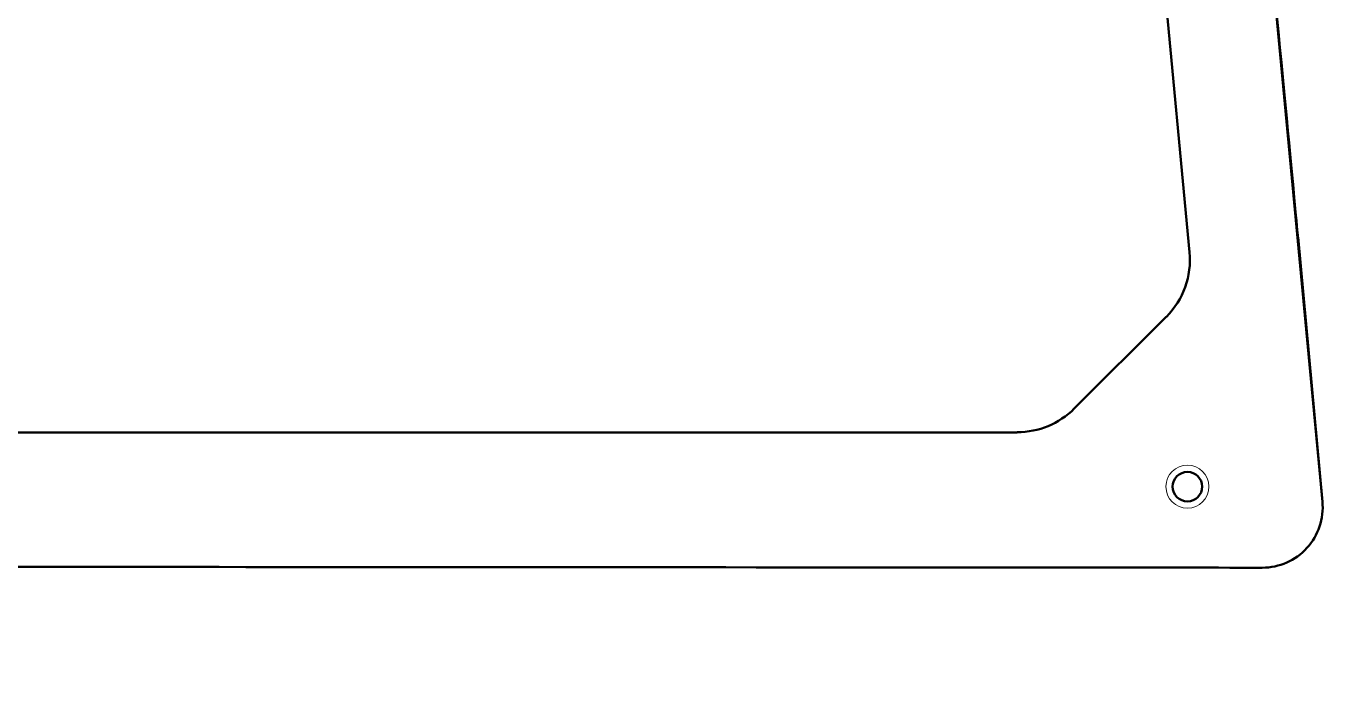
# Model space of a CAD drawing. Header units: millimetres. Extents: x -1113 to 163, y -392 to 100.
# Drawn here: x 66 to 162.7, y -86.2 to -36.1 of the extents above; entities that cross this region are included whole.
import ezdxf

# ---------------------------------------------------------------- set-up
doc = ezdxf.new("R2010")
doc.units = ezdxf.units.MM
doc.header["$MEASUREMENT"] = 0
doc.layers.add('Layer 1', color=7, linetype='Continuous')

msp = doc.modelspace()

# ---------------------------------------------------------------- linework, layer by layer
at = {"layer": 'Layer 1', "color": 250, "lineweight": 20}
msp.add_ellipse((152.52, -70.3767), major_axis=(0, 1.6), ratio=1, dxfattribs=at)
msp.add_ellipse((152.52, -70.3767), major_axis=(0, 1.6), ratio=1, dxfattribs=at)
msp.add_ellipse((152.52, -70.3767), major_axis=(0, 1.6), ratio=1, dxfattribs=at)
at = {"layer": 'Layer 1', "color": 250, "lineweight": 50}
for points, knots in [([(151.2403, 38.7822), (151.2403, 38.7822), (145.7586, 38.7822), (145.7586, 38.7822), (145.7586, 38.7822), (145.7586, 38.7822), (145.7586, 38.7822), (145.7586, 38.7822), (154.2131, -4.4951), (154.2131, -4.4951), (154.2131, -4.4951), (154.2131, -4.4951), (154.2131, -4.4951), (154.2131, -4.4951), (158.2024, -24.9159), (158.2024, -24.9159), (158.2024, -24.9159), (158.2024, -24.9159), (158.2024, -24.9159), (159.6026, -39.6463), (160.7584, -51.8036), (160.7584, -51.8036), (160.7584, -51.8036), (160.7584, -51.8036), (160.7584, -51.8036), (160.7584, -51.8036), (162.5765, -71.498), (162.5765, -71.498), (162.5765, -71.498), (162.5765, -71.498), (162.5765, -71.498), (162.5765, -71.498), (162.578, -71.491), (162.578, -71.491), (162.578, -71.491), (162.578, -71.491), (162.578, -71.491), (162.6961, -72.7514), (162.2777, -74.0032), (161.4253, -74.9392), (161.4253, -74.9392), (161.4253, -74.9392), (161.4253, -74.9392), (160.573, -75.8752), (159.3656, -76.4087), (158.0997, -76.4087), (158.0997, -76.4087), (158.0997, -76.4087), (158.0997, -76.4087), (158.0997, -76.4087), (158.0891, -76.4087), (158.0891, -76.4087), (158.0891, -76.4087), (158.0891, -76.4087), (158.0891, -76.4087), (158.089, -76.4087), (60.2371, -76.3437), (58.551, -76.3426), (58.551, -76.3426), (58.551, -76.3426), (58.551, -76.3426), (58.5472, -76.3426), (58.5433, -76.3426), (58.5395, -76.3426), (58.5395, -76.3426), (58.5395, -76.3426), (58.5395, -76.3426), (58.2753, -76.3426), (58.0116, -76.3659), (57.7514, -76.4122), (57.7514, -76.4122), (57.7514, -76.4122), (57.7514, -76.4122), (57.7514, -76.4122), (57.7458, -76.4273), (57.7458, -76.4273), (57.7458, -76.4273), (57.7458, -76.4273), (57.7458, -76.4273), (57.7457, -76.4273), (-8.5904, -86.1217), (-8.5904, -86.1217), (-8.5904, -86.1217), (-8.5904, -86.1217), (-8.5904, -86.1217), (-8.5904, -86.1217), (-8.575, -86.0944), (-8.575, -86.0944), (-8.575, -86.0944), (-8.575, -86.0944), (-8.575, -86.0944), (-8.8351, -86.1407), (-9.0988, -86.164), (-9.363, -86.164), (-9.363, -86.164), (-9.363, -86.164), (-9.363, -86.164), (-9.363, -86.164), (-9.3736, -86.1852), (-9.3736, -86.1852), (-9.3736, -86.1852), (-9.3736, -86.1852), (-9.3736, -86.1852), (-9.3736, -86.1852), (-42.4359, -86.1852), (-42.4359, -86.1852), (-42.4359, -86.1852), (-42.4359, -86.1852), (-42.4359, -86.1852), (-42.4359, -86.1852), (-42.4253, -86.164), (-42.4253, -86.164), (-42.4253, -86.164), (-42.4253, -86.164), (-42.4253, -86.164), (-42.6895, -86.164), (-42.9532, -86.1407), (-43.2134, -86.0944), (-43.2134, -86.0944), (-43.2134, -86.0944), (-43.2134, -86.0944), (-43.2134, -86.0944), (-43.219, -86.1217), (-43.219, -86.1217), (-43.219, -86.1217), (-43.219, -86.1217), (-43.219, -86.1217), (-43.2191, -86.1217), (-109.5554, -76.4273), (-109.5554, -76.4273), (-109.5554, -76.4273), (-109.5554, -76.4273), (-109.5554, -76.4273), (-109.5554, -76.4273), (-109.5399, -76.4122), (-109.5399, -76.4122), (-109.5399, -76.4122), (-109.5399, -76.4122), (-109.5399, -76.4122), (-109.8, -76.3659), (-110.0637, -76.3426), (-110.3279, -76.3426), (-110.3279, -76.3426), (-110.3279, -76.3426), (-110.3279, -76.3426), (-110.3279, -76.3426), (-110.3385, -76.3426), (-110.3385, -76.3426), (-110.3385, -76.3426), (-110.3385, -76.3426), (-110.3385, -76.3426), (-110.3386, -76.3426), (-207.1743, -76.3426), (-208.3401, -76.3426), (-208.3401, -76.3426), (-208.3401, -76.3426), (-208.3401, -76.3426), (-209.6063, -76.3426), (-210.8138, -75.809), (-211.6662, -74.8727), (-211.6662, -74.8727), (-211.6662, -74.8727), (-211.6662, -74.8727), (-212.5186, -73.9364), (-212.9368, -72.6842), (-212.8183, -71.4236), (-212.8183, -71.4236), (-212.8183, -71.4236), (-212.8183, -71.4236), (-212.8183, -71.4236), (-212.8381, -71.4319), (-212.8381, -71.4319), (-212.8381, -71.4319), (-212.8381, -71.4319), (-212.8381, -71.4319), (-212.8381, -71.4319), (-210.7552, -49.2703), (-208.4013, -24.2249), (-208.4013, -24.2249), (-208.4013, -24.2249), (-208.4013, -24.2249), (-208.4013, -24.2249), (-204.547, -4.4951), (-204.547, -4.4951), (-204.547, -4.4951), (-204.547, -4.4951), (-204.547, -4.4951), (-204.547, -4.4951), (-196.0925, 38.7822), (-196.0925, 38.7822), (-196.0925, 38.7822), (-196.0925, 38.7822), (-196.0925, 38.7822), (-196.0925, 38.7822), (-201.5742, 38.7822), (-201.5742, 38.7822), (-201.5742, 38.7822), (-201.5742, 38.7822), (-201.5742, 38.7822), (-201.774, 38.8113), (-201.9619, 38.9037), (-202.1084, 39.0496), (-202.1084, 39.0496), (-202.1084, 39.0496), (-202.1084, 39.0496), (-202.3204, 39.2609), (-202.4205, 39.5598), (-202.3786, 39.8563), (-202.3786, 39.8563), (-202.3786, 39.8563), (-202.3786, 39.8563), (-202.0294, 43.5723), (-201.8274, 45.7217), (-201.8274, 45.7217), (-201.8274, 45.7217), (-201.8274, 45.7217), (-201.8274, 45.7217), (-201.8274, 45.7217), (-201.8076, 45.73), (-201.8076, 45.73), (-201.8076, 45.73), (-201.8076, 45.73), (-201.8076, 45.73), (-201.5903, 48.0408), (-199.6504, 49.8068), (-197.3294, 49.8068), (-197.3294, 49.8068), (-197.3294, 49.8068), (-197.3294, 49.8068), (-197.3294, 49.8068), (-197.34, 49.8068), (-197.34, 49.8068), (-197.34, 49.8068), (-197.34, 49.8068), (-197.34, 49.8068), (-197.34, 49.8068), (-99.5568, 49.8068), (-99.5568, 49.8068), (-99.5568, 49.8068), (-99.5568, 49.8068), (-99.5568, 49.8068), (-99.5568, 49.8068), (-99.5462, 49.8068), (-99.5462, 49.8068), (-99.5462, 49.8068), (-99.5462, 49.8068), (-99.5462, 49.8068), (-99.2819, 49.8068), (-99.0182, 49.7835), (-98.7581, 49.7372), (-98.7581, 49.7372), (-98.7581, 49.7372), (-98.7581, 49.7372), (-98.7581, 49.7372), (-98.7736, 49.7433), (-98.7736, 49.7433), (-98.7736, 49.7433), (-98.7736, 49.7433), (-98.7736, 49.7433), (-98.7736, 49.7433), (-42.6396, 39.7527), (-42.6396, 39.7527), (-42.6396, 39.7527), (-42.6396, 39.7527), (-42.6396, 39.7527), (-42.6396, 39.7527), (-42.6339, 39.7587), (-42.6339, 39.7587), (-42.6339, 39.7587), (-42.6339, 39.7587), (-42.6339, 39.7587), (-42.3738, 39.7124), (-42.1101, 39.6892), (-41.8458, 39.6892), (-41.8458, 39.6892), (-41.8458, 39.6892), (-41.8458, 39.6892), (-41.8458, 39.6892), (-41.8564, 39.668), (-41.8564, 39.668), (-41.8564, 39.668), (-41.8564, 39.668), (-41.8564, 39.668), (-41.8564, 39.668), (-31.4622, 39.668), (-31.4622, 39.668), (-31.4622, 39.668), (-31.4622, 39.668), (-31.4622, 39.668), (-31.4622, 39.668), (-8.6037, 39.668), (-8.6037, 39.668), (-8.6037, 39.668), (-8.6037, 39.668), (-8.6037, 39.668), (-8.6037, 39.668), (-8.5931, 39.6892), (-8.5931, 39.6892), (-8.5931, 39.6892), (-8.5931, 39.6892), (-8.5931, 39.6892), (-8.3289, 39.6892), (-8.0652, 39.7124), (-7.805, 39.7587), (-7.805, 39.7587), (-7.805, 39.7587), (-7.805, 39.7587), (-7.805, 39.7587), (-7.8205, 39.7527), (-7.8205, 39.7527), (-7.8205, 39.7527), (-7.8205, 39.7527), (-7.8205, 39.7527), (-7.8205, 39.7527), (48.3135, 49.7433), (48.3135, 49.7433), (48.3135, 49.7433), (48.3135, 49.7433), (48.3135, 49.7433), (48.3135, 49.7433), (48.3192, 49.7372), (48.3192, 49.7372), (48.3192, 49.7372), (48.3192, 49.7372), (48.3192, 49.7372), (48.5793, 49.7835), (48.843, 49.8068), (49.1072, 49.8068), (49.1072, 49.8068), (49.1072, 49.8068), (49.1072, 49.8068), (49.1072, 49.8068), (49.0967, 49.8068), (49.0967, 49.8068), (49.0967, 49.8068), (49.0967, 49.8068), (49.0967, 49.8068), (49.0967, 49.8068), (147.0215, 49.8068), (147.0215, 49.8068), (147.0215, 49.8068), (147.0215, 49.8068), (147.0215, 49.8068), (147.0215, 49.8068), (147.032, 49.8068), (147.032, 49.8068), (147.032, 49.8068), (147.032, 49.8068), (147.032, 49.8068), (149.3535, 49.8068), (151.2936, 48.0401), (151.5103, 45.7287), (151.5103, 45.7287), (151.5103, 45.7287), (151.5103, 45.7287), (151.5103, 45.7287), (151.4876, 45.7217), (151.4876, 45.7217), (151.4876, 45.7217), (151.4876, 45.7217), (151.4876, 45.7217), (151.4876, 45.7217), (151.7342, 43.1288), (152.0463, 39.845), (152.0463, 39.845), (152.0463, 39.845), (152.0463, 39.845), (152.0841, 39.5523), (151.9838, 39.2583), (151.7745, 39.0496), (151.7745, 39.0496), (151.7745, 39.0496), (151.7745, 39.0496), (151.628, 38.9037), (151.4401, 38.8113), (151.2403, 38.7822)], [0, 0, 0, 0, 0.008, 0.008, 0.008, 0.016, 0.016, 0.016, 0.024, 0.024, 0.024, 0.032, 0.032, 0.032, 0.04, 0.04, 0.04, 0.048, 0.048, 0.048, 0.056, 0.056, 0.056, 0.064, 0.064, 0.064, 0.072, 0.072, 0.072, 0.08, 0.08, 0.08, 0.088, 0.088, 0.088, 0.096, 0.096, 0.096, 0.104, 0.104, 0.104, 0.112, 0.112, 0.112, 0.12, 0.12, 0.12, 0.128, 0.128, 0.128, 0.136, 0.136, 0.136, 0.144, 0.144, 0.144, 0.152, 0.152, 0.152, 0.16, 0.16, 0.16, 0.168, 0.168, 0.168, 0.176, 0.176, 0.176, 0.184, 0.184, 0.184, 0.192, 0.192, 0.192, 0.2, 0.2, 0.2, 0.208, 0.208, 0.208, 0.216, 0.216, 0.216, 0.224, 0.224, 0.224, 0.232, 0.232, 0.232, 0.24, 0.24, 0.24, 0.248, 0.248, 0.248, 0.256, 0.256, 0.256, 0.264, 0.264, 0.264, 0.272, 0.272, 0.272, 0.28, 0.28, 0.28, 0.288, 0.288, 0.288, 0.296, 0.296, 0.296, 0.304, 0.304, 0.304, 0.312, 0.312, 0.312, 0.32, 0.32, 0.32, 0.328, 0.328, 0.328, 0.336, 0.336, 0.336, 0.344, 0.344, 0.344, 0.352, 0.352, 0.352, 0.36, 0.36, 0.36, 0.368, 0.368, 0.368, 0.376, 0.376, 0.376, 0.384, 0.384, 0.384, 0.392, 0.392, 0.392, 0.4, 0.4, 0.4, 0.408, 0.408, 0.408, 0.416, 0.416, 0.416, 0.424, 0.424, 0.424, 0.432, 0.432, 0.432, 0.44, 0.44, 0.44, 0.448, 0.448, 0.448, 0.456, 0.456, 0.456, 0.464, 0.464, 0.464, 0.472, 0.472, 0.472, 0.48, 0.48, 0.48, 0.488, 0.488, 0.488, 0.496, 0.496, 0.496, 0.504, 0.504, 0.504, 0.512, 0.512, 0.512, 0.52, 0.52, 0.52, 0.528, 0.528, 0.528, 0.536, 0.536, 0.536, 0.544, 0.544, 0.544, 0.552, 0.552, 0.552, 0.56, 0.56, 0.56, 0.568, 0.568, 0.568, 0.576, 0.576, 0.576, 0.584, 0.584, 0.584, 0.592, 0.592, 0.592, 0.6, 0.6, 0.6, 0.608, 0.608, 0.608, 0.616, 0.616, 0.616, 0.624, 0.624, 0.624, 0.632, 0.632, 0.632, 0.64, 0.64, 0.64, 0.648, 0.648, 0.648, 0.656, 0.656, 0.656, 0.664, 0.664, 0.664, 0.672, 0.672, 0.672, 0.68, 0.68, 0.68, 0.688, 0.688, 0.688, 0.696, 0.696, 0.696, 0.704, 0.704, 0.704, 0.712, 0.712, 0.712, 0.72, 0.72, 0.72, 0.728, 0.728, 0.728, 0.736, 0.736, 0.736, 0.744, 0.744, 0.744, 0.752, 0.752, 0.752, 0.76, 0.76, 0.76, 0.768, 0.768, 0.768, 0.776, 0.776, 0.776, 0.784, 0.784, 0.784, 0.792, 0.792, 0.792, 0.8, 0.8, 0.8, 0.808, 0.808, 0.808, 0.816, 0.816, 0.816, 0.824, 0.824, 0.824, 0.832, 0.832, 0.832, 0.84, 0.84, 0.84, 0.848, 0.848, 0.848, 0.856, 0.856, 0.856, 0.864, 0.864, 0.864, 0.872, 0.872, 0.872, 0.88, 0.88, 0.88, 0.888, 0.888, 0.888, 0.896, 0.896, 0.896, 0.904, 0.904, 0.904, 0.912, 0.912, 0.912, 0.92, 0.92, 0.92, 0.928, 0.928, 0.928, 0.936, 0.936, 0.936, 0.944, 0.944, 0.944, 0.952, 0.952, 0.952, 0.96, 0.96, 0.96, 0.968, 0.968, 0.968, 0.976, 0.976, 0.976, 0.984, 0.984, 0.984, 0.992, 0.992, 0.992, 1, 1, 1, 1]), ([(152.5199, -69.2767), (151.9124, -69.2767), (151.4199, -69.7691), (151.4199, -70.3766), (151.4199, -70.3766), (151.4199, -70.3766), (151.4199, -70.3766), (151.4199, -70.9842), (151.9124, -71.4766), (152.5199, -71.4766), (152.5199, -71.4766), (152.5199, -71.4766), (152.5199, -71.4766), (153.1274, -71.4767), (153.6199, -70.9842), (153.6199, -70.3767), (153.6199, -70.3767), (153.6199, -70.3767), (153.6199, -70.3767), (153.6199, -69.7691), (153.1274, -69.2767), (152.5199, -69.2767)], [0, 0, 0, 0, 0.1428571, 0.1428571, 0.1428571, 0.2857143, 0.2857143, 0.2857143, 0.4285714, 0.4285714, 0.4285714, 0.5714286, 0.5714286, 0.5714286, 0.7142857, 0.7142857, 0.7142857, 0.8571429, 0.8571429, 0.8571429, 1, 1, 1, 1]), ([(152.5199, -69.2767), (151.9124, -69.2767), (151.4199, -69.7691), (151.4199, -70.3766), (151.4199, -70.3766), (151.4199, -70.3766), (151.4199, -70.3766), (151.4199, -70.9842), (151.9124, -71.4766), (152.5199, -71.4767), (152.5199, -71.4767), (152.5199, -71.4767), (152.5199, -71.4767), (153.1274, -71.4767), (153.6199, -70.9842), (153.6199, -70.3767), (153.6199, -70.3767), (153.6199, -70.3767), (153.6199, -70.3767), (153.6199, -69.7691), (153.1274, -69.2767), (152.5199, -69.2767)], [0, 0, 0, 0, 0.1428571, 0.1428571, 0.1428571, 0.2857143, 0.2857143, 0.2857143, 0.4285714, 0.4285714, 0.4285714, 0.5714286, 0.5714286, 0.5714286, 0.7142857, 0.7142857, 0.7142857, 0.8571429, 0.8571429, 0.8571429, 1, 1, 1, 1]), ([(152.5199, -69.2767), (151.9124, -69.2767), (151.4199, -69.7691), (151.4199, -70.3767), (151.4199, -70.3767), (151.4199, -70.3767), (151.4199, -70.3767), (151.4199, -70.9842), (151.9124, -71.4767), (152.5199, -71.4767), (152.5199, -71.4767), (152.5199, -71.4767), (152.5199, -71.4767), (153.1274, -71.4767), (153.6199, -70.9842), (153.6199, -70.3767), (153.6199, -70.3767), (153.6199, -70.3767), (153.6199, -70.3767), (153.6199, -69.7691), (153.1274, -69.2767), (152.5199, -69.2767)], [0, 0, 0, 0, 0.1428571, 0.1428571, 0.1428571, 0.2857143, 0.2857143, 0.2857143, 0.4285714, 0.4285714, 0.4285714, 0.5714286, 0.5714286, 0.5714286, 0.7142857, 0.7142857, 0.7142857, 0.8571429, 0.8571429, 0.8571429, 1, 1, 1, 1]), ([(152.5199, -69.2767), (151.9124, -69.2767), (151.4199, -69.7691), (151.4199, -70.3767), (151.4199, -70.3767), (151.4199, -70.3767), (151.4199, -70.3767), (151.4199, -70.9842), (151.9124, -71.4767), (152.5199, -71.4767), (152.5199, -71.4767), (152.5199, -71.4767), (152.5199, -71.4767), (153.1274, -71.4767), (153.6199, -70.9842), (153.6199, -70.3767), (153.6199, -70.3767), (153.6199, -70.3767), (153.6199, -70.3767), (153.6199, -69.7691), (153.1274, -69.2767), (152.5199, -69.2767)], [0, 0, 0, 0, 0.1428571, 0.1428571, 0.1428571, 0.2857143, 0.2857143, 0.2857143, 0.4285714, 0.4285714, 0.4285714, 0.5714286, 0.5714286, 0.5714286, 0.7142857, 0.7142857, 0.7142857, 0.8571429, 0.8571429, 0.8571429, 1, 1, 1, 1]), ([(152.5199, -69.2767), (151.9124, -69.2767), (151.4199, -69.7691), (151.4199, -70.3767), (151.4199, -70.3767), (151.4199, -70.3767), (151.4199, -70.3767), (151.4199, -70.9842), (151.9124, -71.4767), (152.5199, -71.4767), (152.5199, -71.4767), (152.5199, -71.4767), (152.5199, -71.4767), (153.1274, -71.4767), (153.6199, -70.9842), (153.6199, -70.3767), (153.6199, -70.3767), (153.6199, -70.3767), (153.6199, -70.3767), (153.6199, -69.7691), (153.1274, -69.2767), (152.5199, -69.2767)], [0, 0, 0, 0, 0.1428571, 0.1428571, 0.1428571, 0.2857143, 0.2857143, 0.2857143, 0.4285714, 0.4285714, 0.4285714, 0.5714286, 0.5714286, 0.5714286, 0.7142857, 0.7142857, 0.7142857, 0.8571429, 0.8571429, 0.8571429, 1, 1, 1, 1]), ([(152.5199, -69.2767), (151.9124, -69.2767), (151.4199, -69.7691), (151.4199, -70.3767), (151.4199, -70.3767), (151.4199, -70.3767), (151.4199, -70.3767), (151.4199, -70.9842), (151.9124, -71.4767), (152.5199, -71.4767), (152.5199, -71.4767), (152.5199, -71.4767), (152.5199, -71.4767), (153.1274, -71.4767), (153.6199, -70.9842), (153.6199, -70.3767), (153.6199, -70.3767), (153.6199, -70.3767), (153.6199, -70.3767), (153.6199, -69.7691), (153.1274, -69.2767), (152.5199, -69.2767)], [0, 0, 0, 0, 0.1428571, 0.1428571, 0.1428571, 0.2857143, 0.2857143, 0.2857143, 0.4285714, 0.4285714, 0.4285714, 0.5714286, 0.5714286, 0.5714286, 0.7142857, 0.7142857, 0.7142857, 0.8571429, 0.8571429, 0.8571429, 1, 1, 1, 1]), ([(152.5199, -69.2767), (151.9124, -69.2767), (151.4199, -69.7691), (151.4199, -70.3767), (151.4199, -70.3767), (151.4199, -70.3767), (151.4199, -70.3767), (151.4199, -70.9842), (151.9124, -71.4767), (152.5199, -71.4767), (152.5199, -71.4767), (152.5199, -71.4767), (152.5199, -71.4767), (153.1274, -71.4767), (153.6199, -70.9842), (153.6199, -70.3767), (153.6199, -70.3767), (153.6199, -70.3767), (153.6199, -70.3767), (153.6199, -69.7691), (153.1274, -69.2767), (152.5199, -69.2767)], [0, 0, 0, 0, 0.1428571, 0.1428571, 0.1428571, 0.2857143, 0.2857143, 0.2857143, 0.4285714, 0.4285714, 0.4285714, 0.5714286, 0.5714286, 0.5714286, 0.7142857, 0.7142857, 0.7142857, 0.8571429, 0.8571429, 0.8571429, 1, 1, 1, 1]), ([(152.5199, -69.2767), (151.9124, -69.2767), (151.4199, -69.7691), (151.4199, -70.3767), (151.4199, -70.3767), (151.4199, -70.3767), (151.4199, -70.3767), (151.4199, -70.9842), (151.9124, -71.4767), (152.5199, -71.4767), (152.5199, -71.4767), (152.5199, -71.4767), (152.5199, -71.4767), (153.1274, -71.4767), (153.6199, -70.9842), (153.6199, -70.3767), (153.6199, -70.3767), (153.6199, -70.3767), (153.6199, -70.3767), (153.6199, -69.7691), (153.1274, -69.2767), (152.5199, -69.2767)], [0, 0, 0, 0, 0.1428571, 0.1428571, 0.1428571, 0.2857143, 0.2857143, 0.2857143, 0.4285714, 0.4285714, 0.4285714, 0.5714286, 0.5714286, 0.5714286, 0.7142857, 0.7142857, 0.7142857, 0.8571429, 0.8571429, 0.8571429, 1, 1, 1, 1]), ([(152.5199, -69.2767), (151.9124, -69.2767), (151.4199, -69.7691), (151.4199, -70.3767), (151.4199, -70.3767), (151.4199, -70.3767), (151.4199, -70.3767), (151.4199, -70.9842), (151.9124, -71.4767), (152.5199, -71.4767), (152.5199, -71.4767), (152.5199, -71.4767), (152.5199, -71.4767), (153.1274, -71.4767), (153.6199, -70.9842), (153.6199, -70.3767), (153.6199, -70.3767), (153.6199, -70.3767), (153.6199, -70.3767), (153.6199, -69.7692), (153.1274, -69.2767), (152.5199, -69.2767)], [0, 0, 0, 0, 0.1428571, 0.1428571, 0.1428571, 0.2857143, 0.2857143, 0.2857143, 0.4285714, 0.4285714, 0.4285714, 0.5714286, 0.5714286, 0.5714286, 0.7142857, 0.7142857, 0.7142857, 0.8571429, 0.8571429, 0.8571429, 1, 1, 1, 1]), ([(152.5199, -69.2767), (151.9124, -69.2767), (151.4199, -69.7691), (151.4199, -70.3767), (151.4199, -70.3767), (151.4199, -70.3767), (151.4199, -70.3767), (151.4199, -70.9842), (151.9124, -71.4767), (152.5199, -71.4767), (152.5199, -71.4767), (152.5199, -71.4767), (152.5199, -71.4767), (153.1274, -71.4767), (153.6199, -70.9842), (153.6199, -70.3767), (153.6199, -70.3767), (153.6199, -70.3767), (153.6199, -70.3767), (153.6199, -69.7692), (153.1274, -69.2767), (152.5199, -69.2767)], [0, 0, 0, 0, 0.1428571, 0.1428571, 0.1428571, 0.2857143, 0.2857143, 0.2857143, 0.4285714, 0.4285714, 0.4285714, 0.5714286, 0.5714286, 0.5714286, 0.7142857, 0.7142857, 0.7142857, 0.8571429, 0.8571429, 0.8571429, 1, 1, 1, 1]), ([(152.5199, -69.2767), (151.9124, -69.2767), (151.4199, -69.7691), (151.4199, -70.3767), (151.4199, -70.3767), (151.4199, -70.3767), (151.4199, -70.3767), (151.4199, -70.9842), (151.9124, -71.4767), (152.5199, -71.4767), (152.5199, -71.4767), (152.5199, -71.4767), (152.5199, -71.4767), (153.1274, -71.4767), (153.6199, -70.9842), (153.6199, -70.3767), (153.6199, -70.3767), (153.6199, -70.3767), (153.6199, -70.3767), (153.6199, -69.7692), (153.1274, -69.2767), (152.5199, -69.2767)], [0, 0, 0, 0, 0.1428571, 0.1428571, 0.1428571, 0.2857143, 0.2857143, 0.2857143, 0.4285714, 0.4285714, 0.4285714, 0.5714286, 0.5714286, 0.5714286, 0.7142857, 0.7142857, 0.7142857, 0.8571429, 0.8571429, 0.8571429, 1, 1, 1, 1]), ([(152.5199, -69.2767), (151.9124, -69.2767), (151.4199, -69.7692), (151.4199, -70.3767), (151.4199, -70.3767), (151.4199, -70.3767), (151.4199, -70.3767), (151.4199, -70.9842), (151.9124, -71.4767), (152.5199, -71.4767), (152.5199, -71.4767), (152.5199, -71.4767), (152.5199, -71.4767), (153.1274, -71.4767), (153.6199, -70.9842), (153.6199, -70.3767), (153.6199, -70.3767), (153.6199, -70.3767), (153.6199, -70.3767), (153.6199, -69.7692), (153.1274, -69.2767), (152.5199, -69.2767)], [0, 0, 0, 0, 0.1428571, 0.1428571, 0.1428571, 0.2857143, 0.2857143, 0.2857143, 0.4285714, 0.4285714, 0.4285714, 0.5714286, 0.5714286, 0.5714286, 0.7142857, 0.7142857, 0.7142857, 0.8571429, 0.8571429, 0.8571429, 1, 1, 1, 1]), ([(152.5199, -69.2767), (151.9124, -69.2767), (151.4199, -69.7692), (151.4199, -70.3767), (151.4199, -70.3767), (151.4199, -70.3767), (151.4199, -70.3767), (151.4199, -70.9842), (151.9124, -71.4767), (152.5199, -71.4767), (152.5199, -71.4767), (152.5199, -71.4767), (152.5199, -71.4767), (153.1274, -71.4767), (153.6199, -70.9842), (153.6199, -70.3767), (153.6199, -70.3767), (153.6199, -70.3767), (153.6199, -70.3767), (153.6199, -69.7692), (153.1274, -69.2767), (152.5199, -69.2767)], [0, 0, 0, 0, 0.1428571, 0.1428571, 0.1428571, 0.2857143, 0.2857143, 0.2857143, 0.4285714, 0.4285714, 0.4285714, 0.5714286, 0.5714286, 0.5714286, 0.7142857, 0.7142857, 0.7142857, 0.8571429, 0.8571429, 0.8571429, 1, 1, 1, 1]), ([(152.5199, -69.2767), (151.9124, -69.2767), (151.4199, -69.7692), (151.4199, -70.3767), (151.4199, -70.3767), (151.4199, -70.3767), (151.4199, -70.3767), (151.4199, -70.9842), (151.9124, -71.4767), (152.5199, -71.4767), (152.5199, -71.4767), (152.5199, -71.4767), (152.5199, -71.4767), (153.1274, -71.4767), (153.6199, -70.9842), (153.6199, -70.3767), (153.6199, -70.3767), (153.6199, -70.3767), (153.6199, -70.3767), (153.6199, -69.7692), (153.1274, -69.2767), (152.5199, -69.2767)], [0, 0, 0, 0, 0.1428571, 0.1428571, 0.1428571, 0.2857143, 0.2857143, 0.2857143, 0.4285714, 0.4285714, 0.4285714, 0.5714286, 0.5714286, 0.5714286, 0.7142857, 0.7142857, 0.7142857, 0.8571429, 0.8571429, 0.8571429, 1, 1, 1, 1]), ([(152.5199, -69.2767), (151.9124, -69.2767), (151.4199, -69.7692), (151.4199, -70.3767), (151.4199, -70.3767), (151.4199, -70.3767), (151.4199, -70.3767), (151.4199, -70.9842), (151.9124, -71.4767), (152.5199, -71.4767), (152.5199, -71.4767), (152.5199, -71.4767), (152.5199, -71.4767), (153.1274, -71.4767), (153.6199, -70.9842), (153.6199, -70.3767), (153.6199, -70.3767), (153.6199, -70.3767), (153.6199, -70.3767), (153.6199, -69.7692), (153.1274, -69.2767), (152.5199, -69.2767)], [0, 0, 0, 0, 0.1428571, 0.1428571, 0.1428571, 0.2857143, 0.2857143, 0.2857143, 0.4285714, 0.4285714, 0.4285714, 0.5714286, 0.5714286, 0.5714286, 0.7142857, 0.7142857, 0.7142857, 0.8571429, 0.8571429, 0.8571429, 1, 1, 1, 1]), ([(152.5199, -69.2767), (151.9124, -69.2767), (151.4199, -69.7692), (151.4199, -70.3767), (151.4199, -70.3767), (151.4199, -70.3767), (151.4199, -70.3767), (151.4199, -70.9842), (151.9124, -71.4767), (152.5199, -71.4767), (152.5199, -71.4767), (152.5199, -71.4767), (152.5199, -71.4767), (153.1274, -71.4767), (153.6199, -70.9842), (153.6199, -70.3767), (153.6199, -70.3767), (153.6199, -70.3767), (153.6199, -70.3767), (153.6199, -69.7692), (153.1274, -69.2767), (152.5199, -69.2767)], [0, 0, 0, 0, 0.1428571, 0.1428571, 0.1428571, 0.2857143, 0.2857143, 0.2857143, 0.4285714, 0.4285714, 0.4285714, 0.5714286, 0.5714286, 0.5714286, 0.7142857, 0.7142857, 0.7142857, 0.8571429, 0.8571429, 0.8571429, 1, 1, 1, 1]), ([(152.5199, -69.2767), (151.9124, -69.2767), (151.4199, -69.7692), (151.4199, -70.3767), (151.4199, -70.3767), (151.4199, -70.3767), (151.4199, -70.3767), (151.4199, -70.9842), (151.9124, -71.4767), (152.5199, -71.4767), (152.5199, -71.4767), (152.5199, -71.4767), (152.5199, -71.4767), (153.1274, -71.4767), (153.6199, -70.9842), (153.6199, -70.3767), (153.6199, -70.3767), (153.6199, -70.3767), (153.6199, -70.3767), (153.6199, -69.7692), (153.1274, -69.2767), (152.5199, -69.2767)], [0, 0, 0, 0, 0.1428571, 0.1428571, 0.1428571, 0.2857143, 0.2857143, 0.2857143, 0.4285714, 0.4285714, 0.4285714, 0.5714286, 0.5714286, 0.5714286, 0.7142857, 0.7142857, 0.7142857, 0.8571429, 0.8571429, 0.8571429, 1, 1, 1, 1]), ([(152.5199, -69.2767), (151.9124, -69.2767), (151.4199, -69.7692), (151.4199, -70.3767), (151.4199, -70.3767), (151.4199, -70.3767), (151.4199, -70.3767), (151.4199, -70.9842), (151.9124, -71.4767), (152.5199, -71.4767), (152.5199, -71.4767), (152.5199, -71.4767), (152.5199, -71.4767), (153.1274, -71.4767), (153.6199, -70.9842), (153.6199, -70.3767), (153.6199, -70.3767), (153.6199, -70.3767), (153.6199, -70.3767), (153.6199, -69.7692), (153.1274, -69.2767), (152.5199, -69.2767)], [0, 0, 0, 0, 0.1428571, 0.1428571, 0.1428571, 0.2857143, 0.2857143, 0.2857143, 0.4285714, 0.4285714, 0.4285714, 0.5714286, 0.5714286, 0.5714286, 0.7142857, 0.7142857, 0.7142857, 0.8571429, 0.8571429, 0.8571429, 1, 1, 1, 1]), ([(152.5199, -69.2767), (151.9124, -69.2767), (151.4199, -69.7692), (151.4199, -70.3767), (151.4199, -70.3767), (151.4199, -70.3767), (151.4199, -70.3767), (151.4199, -70.9842), (151.9124, -71.4767), (152.5199, -71.4767), (152.5199, -71.4767), (152.5199, -71.4767), (152.5199, -71.4767), (153.1274, -71.4767), (153.6199, -70.9842), (153.6199, -70.3767), (153.6199, -70.3767), (153.6199, -70.3767), (153.6199, -70.3767), (153.6199, -69.7692), (153.1274, -69.2767), (152.5199, -69.2767)], [0, 0, 0, 0, 0.1428571, 0.1428571, 0.1428571, 0.2857143, 0.2857143, 0.2857143, 0.4285714, 0.4285714, 0.4285714, 0.5714286, 0.5714286, 0.5714286, 0.7142857, 0.7142857, 0.7142857, 0.8571429, 0.8571429, 0.8571429, 1, 1, 1, 1]), ([(152.5199, -69.2767), (151.9124, -69.2767), (151.4199, -69.7692), (151.4199, -70.3767), (151.4199, -70.3767), (151.4199, -70.3767), (151.4199, -70.3767), (151.4199, -70.9842), (151.9124, -71.4767), (152.5199, -71.4767), (152.5199, -71.4767), (152.5199, -71.4767), (152.5199, -71.4767), (153.1274, -71.4767), (153.6199, -70.9842), (153.6199, -70.3767), (153.6199, -70.3767), (153.6199, -70.3767), (153.6199, -70.3767), (153.6199, -69.7692), (153.1274, -69.2767), (152.5199, -69.2767)], [0, 0, 0, 0, 0.1428571, 0.1428571, 0.1428571, 0.2857143, 0.2857143, 0.2857143, 0.4285714, 0.4285714, 0.4285714, 0.5714286, 0.5714286, 0.5714286, 0.7142857, 0.7142857, 0.7142857, 0.8571429, 0.8571429, 0.8571429, 1, 1, 1, 1]), ([(152.5199, -69.2767), (151.9124, -69.2767), (151.4199, -69.7692), (151.4199, -70.3767), (151.4199, -70.3767), (151.4199, -70.3767), (151.4199, -70.3767), (151.4199, -70.9842), (151.9124, -71.4767), (152.5199, -71.4767), (152.5199, -71.4767), (152.5199, -71.4767), (152.5199, -71.4767), (153.1274, -71.4767), (153.6199, -70.9842), (153.6199, -70.3767), (153.6199, -70.3767), (153.6199, -70.3767), (153.6199, -70.3767), (153.6199, -69.7692), (153.1274, -69.2767), (152.5199, -69.2767)], [0, 0, 0, 0, 0.1428571, 0.1428571, 0.1428571, 0.2857143, 0.2857143, 0.2857143, 0.4285714, 0.4285714, 0.4285714, 0.5714286, 0.5714286, 0.5714286, 0.7142857, 0.7142857, 0.7142857, 0.8571429, 0.8571429, 0.8571429, 1, 1, 1, 1]), ([(158.0998, -76.4087), (159.3657, -76.4087), (160.5731, -75.8752), (161.4254, -74.9392), (162.2778, -74.0032), (162.6962, -72.7514), (162.5781, -71.491)], [0, 0, 0, 0, 0.5, 0.5, 0.5, 1, 1, 1, 1]), ([(158.0998, -76.4087), (159.3657, -76.4087), (160.5731, -75.8752), (161.4254, -74.9392), (162.2778, -74.0032), (162.6962, -72.7514), (162.5781, -71.491)], [0, 0, 0, 0, 0.5, 0.5, 0.5, 1, 1, 1, 1]), ([(158.0998, -76.4087), (159.3657, -76.4087), (160.5731, -75.8752), (161.4254, -74.9392), (162.2778, -74.0032), (162.6962, -72.7514), (162.5781, -71.491)], [0, 0, 0, 0, 0.5, 0.5, 0.5, 1, 1, 1, 1])]:
    msp.add_open_spline(points, degree=3, knots=knots, dxfattribs=at)
for points in [[(151.4877, 45.7217), (151.4877, 45.7217), (162.5766, -71.498), (162.5766, -71.498)], [(151.4877, 45.7217), (151.4877, 45.7217), (162.5766, -71.498), (162.5766, -71.498)], [(151.4877, 45.7217), (151.4877, 45.7217), (162.5766, -71.498), (162.5766, -71.498)], [(152.6652, -52.9243), (152.6652, -52.9243), (145.024, 28.4827), (145.024, 28.4827)], [(152.6652, -52.9243), (152.6652, -52.9243), (145.024, 28.4827), (145.024, 28.4827)], [(152.6652, -52.9243), (152.6652, -52.9243), (145.024, 28.4827), (145.024, 28.4827)], [(150.9499, -57.7284), (152.2134, -56.4649), (152.8481, -54.7041), (152.6813, -52.9251)], [(150.9499, -57.7284), (152.2134, -56.4649), (152.8481, -54.7041), (152.6813, -52.9251)], [(150.9499, -57.7284), (152.2134, -56.4649), (152.8481, -54.7041), (152.6813, -52.9251)], [(144.0715, -64.5871), (144.0715, -64.5871), (150.9295, -57.7291), (150.9295, -57.7291)], [(144.0715, -64.5871), (144.0715, -64.5871), (150.9295, -57.7291), (150.9295, -57.7291)], [(144.0715, -64.5871), (144.0715, -64.5871), (150.9295, -57.7291), (150.9295, -57.7291)], [(139.8487, -66.3228), (141.4402, -66.3228), (142.9666, -65.6906), (144.0919, -64.5652)], [(139.8487, -66.3228), (141.4402, -66.3228), (142.9666, -65.6906), (144.0919, -64.5652)], [(139.8487, -66.3228), (141.4402, -66.3228), (142.9666, -65.6906), (144.0919, -64.5652)], [(59.1932, -66.344), (59.1932, -66.344), (139.8382, -66.344), (139.8382, -66.344)], [(59.1932, -66.344), (59.1932, -66.344), (139.8382, -66.344), (139.8382, -66.344)], [(59.1932, -66.344), (59.1932, -66.344), (139.8382, -66.344), (139.8382, -66.344)], [(158.0892, -76.4087), (158.0892, -76.4087), (58.5291, -76.3426), (58.5291, -76.3426)], [(158.0892, -76.4087), (158.0892, -76.4087), (58.5291, -76.3426), (58.5291, -76.3426)], [(158.0892, -76.4087), (158.0892, -76.4087), (58.5291, -76.3426), (58.5291, -76.3426)]]:
    msp.add_open_spline(points, degree=3, dxfattribs=at)

doc.saveas('drawing.dxf')
